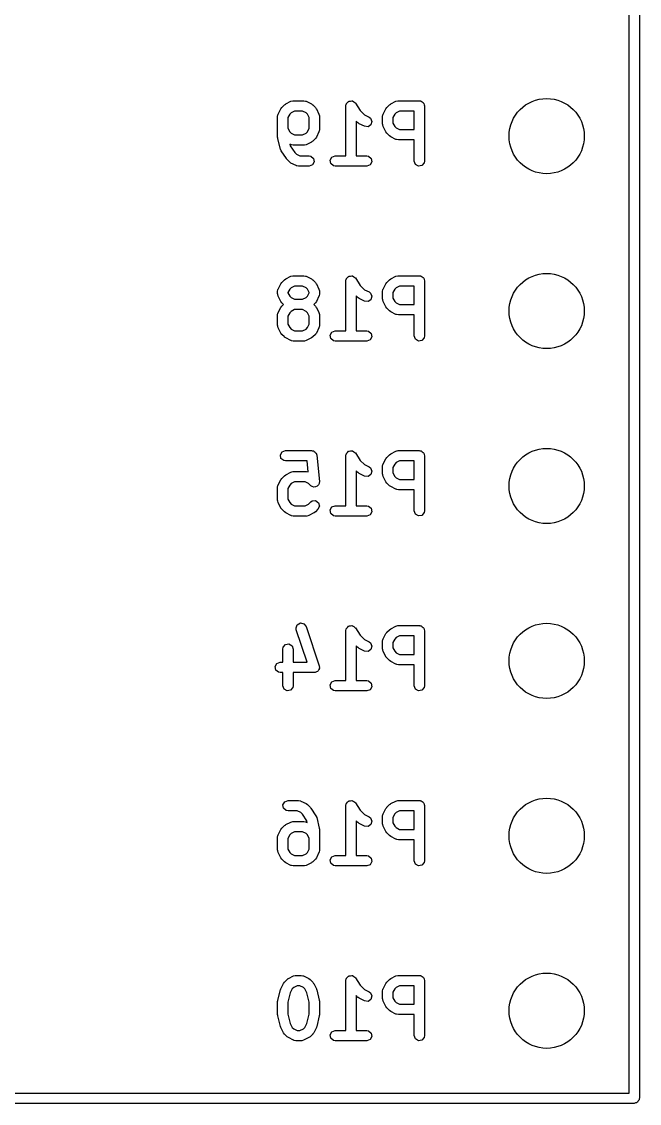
# Model space of a CAD drawing. Extents: x 191 to 317, y -162 to -60.
# Drawn here: x 254 to 262.96, y -93.41 to -77.7 of the extents above; entities that cross this region are included whole.
import ezdxf

# ---------------------------------------------------------------- set-up
doc = ezdxf.new("R2010")
doc.units = 0
doc.layers.add('BLACK', color=7, linetype='CONTINUOUS')

msp = doc.modelspace()

# ---------------------------------------------------------------- linework, layer by layer
at = {"layer": 'BLACK', "linetype": 'CONTINUOUS'}
for p, q in [((262.965, -60.3145), (262.965, -93.3345)), ((262.815, -93.2595), (262.815, -65.4695)), ((257.723, -79.0453), (257.761, -78.9691)), ((257.761, -78.9691), (257.775, -78.9511)), ((257.775, -78.9511), (257.776, -78.9496)), ((257.776, -78.9496), (257.814, -78.9115)), ((257.814, -78.9115), (257.832, -78.8986)), ((257.832, -78.8986), (257.833, -78.8975)), ((257.833, -78.8975), (257.909, -78.8594)), ((257.909, -78.8594), (257.934, -78.8519)), ((257.961, -79.0014), (257.911, -79.0262)), ((257.934, -78.8519), (257.939, -78.853)), ((257.939, -78.853), (257.943, -78.8514)), ((257.943, -78.8514), (258.095, -78.8514)), ((258.078, -79.0014), (257.961, -79.0014)), ((258.127, -79.0262), (258.078, -79.0014)), ((258.095, -78.8514), (258.121, -78.856)), ((258.121, -78.856), (258.124, -78.8588)), ((258.124, -78.8588), (258.129, -78.8594)), ((258.129, -78.8594), (258.205, -78.8975)), ((258.205, -78.8975), (258.223, -78.9108)), ((258.223, -78.9108), (258.224, -78.9115)), ((258.224, -78.9115), (258.263, -78.9496)), ((258.263, -78.9496), (258.275, -78.968)), ((258.275, -78.968), (258.277, -78.9691)), ((258.277, -78.9691), (258.315, -79.0453)), ((258.706, -78.9264), (258.71, -78.9008)), ((258.706, -79.6514), (258.706, -78.9264)), ((258.71, -78.9008), (258.713, -78.8975)), ((258.713, -78.8975), (258.714, -78.8932)), ((258.714, -78.8932), (258.729, -78.8782)), ((258.729, -78.8782), (258.743, -78.8615)), ((258.743, -78.8615), (258.748, -78.8607)), ((258.748, -78.8607), (258.751, -78.8578)), ((258.751, -78.8578), (258.773, -78.8564)), ((258.773, -78.8564), (258.794, -78.8526)), ((258.794, -78.8526), (258.798, -78.8547)), ((258.798, -78.8547), (258.802, -78.8545)), ((258.802, -78.8545), (258.82, -78.8673)), ((258.82, -78.8673), (258.838, -78.8782)), ((258.838, -78.8782), (258.84, -78.8823)), ((258.84, -78.8823), (258.843, -78.8848)), ((258.843, -78.8848), (258.915, -78.9929)), ((258.915, -78.9929), (258.978, -79.0553)), ((259.247, -79.0453), (259.285, -78.9691)), ((259.285, -78.9691), (259.299, -78.9511)), ((259.299, -78.9496), (259.337, -78.9115)), ((259.299, -78.9511), (259.299, -78.9496)), ((259.337, -78.9115), (259.356, -78.8986)), ((259.356, -78.8986), (259.357, -78.8975)), ((259.357, -78.8975), (259.433, -78.8594)), ((259.433, -78.8594), (259.458, -78.8519)), ((259.484, -79.0014), (259.435, -79.0262)), ((259.458, -78.8519), (259.462, -78.853)), ((259.462, -78.853), (259.467, -78.8514)), ((259.467, -78.8514), (259.771, -78.8514)), ((259.696, -79.0014), (259.484, -79.0014)), ((259.696, -79.2705), (259.696, -79.0014)), ((259.771, -78.8514), (259.781, -78.8532)), ((259.781, -78.8532), (259.784, -78.8526)), ((259.784, -78.8526), (259.787, -78.8542)), ((259.787, -78.8542), (259.797, -78.856)), ((259.797, -78.856), (259.812, -78.8685)), ((259.812, -78.8685), (259.829, -78.8782)), ((259.829, -78.8782), (259.831, -78.8846)), ((259.831, -78.8846), (259.836, -78.8889)), ((259.836, -78.8889), (259.84, -78.9081)), ((259.84, -78.9081), (259.846, -78.9264)), ((259.846, -78.9264), (259.846, -79.7264)), ((257.715, -79.0788), (257.72, -79.0532)), ((257.715, -79.3836), (257.715, -79.0788)), ((257.72, -79.0532), (257.723, -79.0497)), ((257.723, -79.0497), (257.723, -79.0453)), ((257.89, -79.0471), (257.865, -79.0965)), ((257.865, -79.0965), (257.865, -79.2516)), ((257.911, -79.0262), (257.89, -79.0471)), ((258.148, -79.0471), (258.127, -79.0262)), ((258.173, -79.0965), (258.148, -79.0471)), ((258.173, -79.2516), (258.173, -79.0965)), ((258.315, -79.0453), (258.322, -79.0702)), ((258.322, -79.0702), (258.321, -79.0746)), ((258.321, -79.0746), (258.323, -79.0788)), ((258.323, -79.0788), (258.323, -79.2693)), ((258.88, -79.1699), (258.856, -79.1456)), ((258.856, -79.1456), (258.856, -79.6514)), ((258.978, -79.0553), (259.043, -79.0879)), ((259.043, -79.0879), (259.064, -79.1034)), ((259.064, -79.1034), (259.084, -79.1505)), ((259.084, -79.1505), (259.07, -79.1997)), ((259.239, -79.0788), (259.244, -79.0532)), ((259.239, -79.1931), (259.239, -79.0788)), ((259.244, -79.0532), (259.247, -79.0497)), ((259.247, -79.0497), (259.247, -79.0453)), ((259.414, -79.0471), (259.389, -79.0965)), ((259.389, -79.0965), (259.389, -79.1754)), ((259.435, -79.0262), (259.414, -79.0471)), ((257.865, -79.2516), (257.89, -79.3011)), ((257.89, -79.3011), (257.911, -79.3219)), ((258.127, -79.3219), (258.148, -79.3011)), ((258.148, -79.3011), (258.173, -79.2516)), ((258.315, -79.3028), (258.277, -79.379)), ((258.318, -79.2949), (258.315, -79.2984)), ((258.315, -79.2984), (258.315, -79.3028)), ((258.323, -79.2693), (258.318, -79.2949)), ((258.882, -79.1706), (258.88, -79.1699)), ((258.9, -79.184), (258.882, -79.1706)), ((258.976, -79.2221), (258.9, -79.184)), ((259.027, -79.228), (258.976, -79.2221)), ((259.07, -79.1997), (259.027, -79.228)), ((259.241, -79.1973), (259.239, -79.1931)), ((259.24, -79.2017), (259.241, -79.1973)), ((259.247, -79.2266), (259.24, -79.2017)), ((259.285, -79.3028), (259.247, -79.2266)), ((259.286, -79.304), (259.285, -79.3028)), ((259.299, -79.3223), (259.286, -79.304)), ((259.389, -79.1754), (259.414, -79.2249)), ((259.414, -79.2249), (259.435, -79.2458)), ((259.435, -79.2458), (259.484, -79.2705)), ((259.484, -79.2705), (259.696, -79.2705)), ((257.717, -79.3868), (257.715, -79.3836)), ((257.718, -79.4018), (257.717, -79.3868)), ((257.756, -79.5542), (257.718, -79.4018)), ((257.911, -79.3219), (257.961, -79.3467)), ((257.961, -79.3467), (258.078, -79.3467)), ((258.078, -79.3467), (258.127, -79.3219)), ((258.205, -79.4507), (258.129, -79.4888)), ((258.206, -79.4495), (258.205, -79.4507)), ((258.224, -79.4366), (258.206, -79.4495)), ((258.263, -79.3985), (258.224, -79.4366)), ((258.277, -79.379), (258.263, -79.397)), ((258.263, -79.397), (258.263, -79.3985)), ((259.337, -79.3604), (259.299, -79.3223)), ((259.339, -79.3611), (259.337, -79.3604)), ((259.357, -79.3745), (259.339, -79.3611)), ((259.433, -79.4126), (259.357, -79.3745)), ((259.438, -79.4131), (259.433, -79.4126)), ((259.441, -79.416), (259.438, -79.4131)), ((259.467, -79.4205), (259.441, -79.416)), ((259.696, -79.4205), (259.467, -79.4205)), ((259.696, -79.7264), (259.696, -79.4205)), ((257.756, -79.5545), (257.756, -79.5542)), ((257.766, -79.5776), (257.756, -79.5545)), ((257.842, -79.6918), (257.766, -79.5776)), ((257.909, -79.4888), (257.892, -79.48)), ((257.892, -79.48), (257.898, -79.5052)), ((257.898, -79.5052), (257.963, -79.6025)), ((257.914, -79.4893), (257.909, -79.4888)), ((257.917, -79.4922), (257.914, -79.4893)), ((257.943, -79.4967), (257.917, -79.4922)), ((258.095, -79.4967), (257.943, -79.4967)), ((257.963, -79.6025), (257.987, -79.6267)), ((257.987, -79.6267), (258.037, -79.6514)), ((258.099, -79.4951), (258.095, -79.4967)), ((258.104, -79.4962), (258.099, -79.4951)), ((258.129, -79.4888), (258.104, -79.4962)), ((257.845, -79.6939), (257.842, -79.6918)), ((257.852, -79.7033), (257.845, -79.6939)), ((257.89, -79.7414), (257.852, -79.7033)), ((257.891, -79.7421), (257.89, -79.7414)), ((257.909, -79.7554), (257.891, -79.7421)), ((257.986, -79.7935), (257.909, -79.7554)), ((258.037, -79.6514), (258.171, -79.6514)), ((258.171, -79.6514), (258.197, -79.656)), ((258.22, -79.7839), (258.171, -79.8014)), ((258.197, -79.656), (258.236, -79.6889)), ((258.245, -79.7395), (258.22, -79.7839)), ((258.236, -79.6889), (258.245, -79.7395)), ((258.479, -79.7134), (258.504, -79.669)), ((258.487, -79.7639), (258.479, -79.7134)), ((258.527, -79.7969), (258.487, -79.7639)), ((258.504, -79.669), (258.552, -79.6514)), ((258.552, -79.6514), (258.706, -79.6514)), ((258.856, -79.6514), (259.01, -79.6514)), ((259.01, -79.6514), (259.035, -79.656)), ((259.058, -79.7839), (259.01, -79.8014)), ((259.035, -79.656), (259.074, -79.6889)), ((259.083, -79.7395), (259.058, -79.7839)), ((259.074, -79.6889), (259.083, -79.7395)), ((259.714, -79.7746), (259.696, -79.7264)), ((259.758, -79.8003), (259.714, -79.7746)), ((259.809, -79.7914), (259.758, -79.8003)), ((259.842, -79.7521), (259.809, -79.7914)), ((259.846, -79.7264), (259.842, -79.7521)), ((257.99, -79.794), (257.986, -79.7935)), ((257.993, -79.7969), (257.99, -79.794)), ((258.019, -79.8014), (257.993, -79.7969)), ((258.171, -79.8014), (258.019, -79.8014)), ((258.552, -79.8014), (258.527, -79.7969)), ((259.01, -79.8014), (258.552, -79.8014)), ((257.723, -81.5853), (257.761, -81.5091)), ((257.761, -81.5091), (257.775, -81.4911)), ((257.775, -81.4911), (257.776, -81.4896)), ((257.776, -81.4896), (257.814, -81.4515)), ((257.814, -81.4515), (257.832, -81.4386)), ((257.832, -81.4386), (257.833, -81.4375)), ((257.833, -81.4375), (257.909, -81.3994)), ((257.909, -81.3994), (257.934, -81.3919)), ((257.934, -81.3919), (257.939, -81.393)), ((257.939, -81.393), (257.943, -81.3914)), ((257.943, -81.3914), (258.095, -81.3914)), ((258.095, -81.3914), (258.121, -81.396)), ((258.121, -81.396), (258.124, -81.3988)), ((258.124, -81.3988), (258.129, -81.3994)), ((258.129, -81.3994), (258.205, -81.4375)), ((258.205, -81.4375), (258.223, -81.4508)), ((258.223, -81.4508), (258.224, -81.4515)), ((258.224, -81.4515), (258.263, -81.4896)), ((258.263, -81.4896), (258.275, -81.508)), ((258.275, -81.508), (258.277, -81.5091)), ((258.277, -81.5091), (258.315, -81.5853)), ((258.706, -81.4664), (258.71, -81.4408)), ((258.706, -82.1914), (258.706, -81.4664)), ((258.71, -81.4408), (258.713, -81.4375)), ((258.713, -81.4375), (258.714, -81.4332)), ((258.714, -81.4332), (258.729, -81.4182)), ((258.729, -81.4182), (258.743, -81.4015)), ((258.743, -81.4015), (258.748, -81.4007)), ((258.748, -81.4007), (258.751, -81.3978)), ((258.751, -81.3978), (258.773, -81.3964)), ((258.773, -81.3964), (258.794, -81.3926)), ((258.794, -81.3926), (258.798, -81.3947)), ((258.798, -81.3947), (258.802, -81.3945)), ((258.802, -81.3945), (258.82, -81.4073)), ((258.82, -81.4073), (258.838, -81.4182)), ((258.838, -81.4182), (258.84, -81.4223)), ((258.84, -81.4223), (258.843, -81.4248)), ((258.843, -81.4248), (258.915, -81.5329)), ((259.247, -81.5853), (259.285, -81.5091)), ((259.285, -81.5091), (259.299, -81.4911)), ((259.299, -81.4896), (259.337, -81.4515)), ((259.299, -81.4911), (259.299, -81.4896)), ((259.337, -81.4515), (259.356, -81.4386)), ((259.356, -81.4386), (259.357, -81.4375)), ((259.357, -81.4375), (259.433, -81.3994)), ((259.433, -81.3994), (259.458, -81.3919)), ((259.458, -81.3919), (259.462, -81.393)), ((259.462, -81.393), (259.467, -81.3914)), ((259.467, -81.3914), (259.771, -81.3914)), ((259.771, -81.3914), (259.781, -81.3932)), ((259.781, -81.3932), (259.784, -81.3926)), ((259.784, -81.3926), (259.787, -81.3942)), ((259.787, -81.3942), (259.797, -81.396)), ((259.797, -81.396), (259.812, -81.4085)), ((259.812, -81.4085), (259.829, -81.4182)), ((259.829, -81.4182), (259.831, -81.4246)), ((259.831, -81.4246), (259.836, -81.4289)), ((259.836, -81.4289), (259.84, -81.4481)), ((259.84, -81.4481), (259.846, -81.4664)), ((259.846, -81.4664), (259.846, -82.2664)), ((257.715, -81.6188), (257.72, -81.5932)), ((257.715, -81.6569), (257.715, -81.6188)), ((257.717, -81.6611), (257.715, -81.6569)), ((257.716, -81.6655), (257.717, -81.6611)), ((257.723, -81.6905), (257.716, -81.6655)), ((257.72, -81.5932), (257.723, -81.5897)), ((257.723, -81.5897), (257.723, -81.5853)), ((257.89, -81.5871), (257.865, -81.6365)), ((257.865, -81.6365), (257.865, -81.6392)), ((257.865, -81.6392), (257.89, -81.6887)), ((257.911, -81.5662), (257.89, -81.5871)), ((257.961, -81.5414), (257.911, -81.5662)), ((258.078, -81.5414), (257.961, -81.5414)), ((258.127, -81.5662), (258.078, -81.5414)), ((258.148, -81.5871), (258.127, -81.5662)), ((258.173, -81.6365), (258.148, -81.5871)), ((258.148, -81.6887), (258.173, -81.6392)), ((258.173, -81.6392), (258.173, -81.6365)), ((258.315, -81.5853), (258.322, -81.6102)), ((258.323, -81.6569), (258.318, -81.6826)), ((258.322, -81.6102), (258.321, -81.6146)), ((258.321, -81.6146), (258.323, -81.6188)), ((258.323, -81.6188), (258.323, -81.6569)), ((258.915, -81.5329), (258.978, -81.5953)), ((258.978, -81.5953), (259.043, -81.6279)), ((259.043, -81.6279), (259.064, -81.6434)), ((259.064, -81.6434), (259.084, -81.6905)), ((259.239, -81.6188), (259.244, -81.5932)), ((259.239, -81.7331), (259.239, -81.6188)), ((259.244, -81.5932), (259.247, -81.5897)), ((259.247, -81.5897), (259.247, -81.5853)), ((259.414, -81.5871), (259.389, -81.6365)), ((259.389, -81.6365), (259.389, -81.7154)), ((259.435, -81.5662), (259.414, -81.5871)), ((259.484, -81.5414), (259.435, -81.5662)), ((259.696, -81.5414), (259.484, -81.5414)), ((259.696, -81.8105), (259.696, -81.5414)), ((257.761, -81.7666), (257.723, -81.6905)), ((257.763, -81.7678), (257.761, -81.7666)), ((257.761, -81.8519), (257.775, -81.8339)), ((257.776, -81.7861), (257.763, -81.7678)), ((257.775, -81.8339), (257.776, -81.8325)), ((257.799, -81.8093), (257.776, -81.7861)), ((257.776, -81.8325), (257.799, -81.8093)), ((257.89, -81.6887), (257.911, -81.7096)), ((257.911, -81.7096), (257.961, -81.7343)), ((257.961, -81.7343), (258.078, -81.7343)), ((258.078, -81.7343), (258.127, -81.7096)), ((258.127, -81.7096), (258.148, -81.6887)), ((258.263, -81.7861), (258.239, -81.8093)), ((258.239, -81.8093), (258.263, -81.8325)), ((258.277, -81.7666), (258.263, -81.7847)), ((258.263, -81.7847), (258.263, -81.7861)), ((258.263, -81.8325), (258.275, -81.8508)), ((258.315, -81.6905), (258.277, -81.7666)), ((258.318, -81.6826), (258.315, -81.686)), ((258.315, -81.686), (258.315, -81.6905)), ((258.88, -81.7099), (258.856, -81.6856)), ((258.856, -81.6856), (258.856, -82.1914)), ((258.882, -81.7106), (258.88, -81.7099)), ((258.9, -81.724), (258.882, -81.7106)), ((258.976, -81.7621), (258.9, -81.724)), ((259.027, -81.768), (258.976, -81.7621)), ((259.07, -81.7397), (259.027, -81.768)), ((259.084, -81.6905), (259.07, -81.7397)), ((259.241, -81.7373), (259.239, -81.7331)), ((259.24, -81.7417), (259.241, -81.7373)), ((259.247, -81.7666), (259.24, -81.7417)), ((259.285, -81.8428), (259.247, -81.7666)), ((259.389, -81.7154), (259.414, -81.7649)), ((259.414, -81.7649), (259.435, -81.7858)), ((259.435, -81.7858), (259.484, -81.8105)), ((259.484, -81.8105), (259.696, -81.8105)), ((257.715, -81.9617), (257.72, -81.936)), ((257.715, -82.1141), (257.715, -81.9617)), ((257.72, -81.936), (257.723, -81.9326)), ((257.723, -81.9281), (257.761, -81.8519)), ((257.723, -81.9326), (257.723, -81.9281)), ((257.89, -81.9299), (257.865, -81.9794)), ((257.865, -81.9794), (257.865, -82.0964)), ((257.911, -81.909), (257.89, -81.9299)), ((257.961, -81.8843), (257.911, -81.909)), ((258.078, -81.8843), (257.961, -81.8843)), ((258.127, -81.909), (258.078, -81.8843)), ((258.148, -81.9299), (258.127, -81.909)), ((258.173, -81.9794), (258.148, -81.9299)), ((258.173, -82.0964), (258.173, -81.9794)), ((258.275, -81.8508), (258.277, -81.8519)), ((258.277, -81.8519), (258.315, -81.9281)), ((258.315, -81.9281), (258.322, -81.9531)), ((258.322, -81.9531), (258.321, -81.9575)), ((258.321, -81.9575), (258.323, -81.9617)), ((258.323, -81.9617), (258.323, -82.1141)), ((259.286, -81.844), (259.285, -81.8428)), ((259.299, -81.8623), (259.286, -81.844)), ((259.337, -81.9004), (259.299, -81.8623)), ((259.339, -81.9011), (259.337, -81.9004)), ((259.357, -81.9145), (259.339, -81.9011)), ((259.433, -81.9526), (259.357, -81.9145)), ((259.438, -81.9531), (259.433, -81.9526)), ((259.441, -81.956), (259.438, -81.9531)), ((259.467, -81.9605), (259.441, -81.956)), ((259.696, -81.9605), (259.467, -81.9605)), ((259.696, -82.2664), (259.696, -81.9605)), ((257.717, -82.1183), (257.715, -82.1141)), ((257.716, -82.1226), (257.717, -82.1183)), ((257.723, -82.1476), (257.716, -82.1226)), ((257.761, -82.2238), (257.723, -82.1476)), ((257.865, -82.0964), (257.89, -82.1458)), ((257.89, -82.1458), (257.911, -82.1667)), ((258.127, -82.1667), (258.148, -82.1458)), ((258.148, -82.1458), (258.173, -82.0964)), ((258.315, -82.1476), (258.277, -82.2238)), ((258.318, -82.1397), (258.315, -82.1431)), ((258.315, -82.1431), (258.315, -82.1476)), ((258.323, -82.1141), (258.318, -82.1397)), ((257.763, -82.2249), (257.761, -82.2238)), ((257.776, -82.2433), (257.763, -82.2249)), ((257.814, -82.2814), (257.776, -82.2433)), ((257.815, -82.2821), (257.814, -82.2814)), ((257.833, -82.2954), (257.815, -82.2821)), ((257.909, -82.3335), (257.833, -82.2954)), ((257.911, -82.1667), (257.961, -82.1914)), ((257.961, -82.1914), (258.078, -82.1914)), ((258.078, -82.1914), (258.127, -82.1667)), ((258.205, -82.2954), (258.129, -82.3335)), ((258.206, -82.2942), (258.205, -82.2954)), ((258.224, -82.2814), (258.206, -82.2942)), ((258.263, -82.2433), (258.224, -82.2814)), ((258.277, -82.2238), (258.263, -82.2418)), ((258.263, -82.2418), (258.263, -82.2433)), ((258.479, -82.2534), (258.504, -82.209)), ((258.487, -82.3039), (258.479, -82.2534)), ((258.527, -82.3369), (258.487, -82.3039)), ((258.504, -82.209), (258.552, -82.1914)), ((258.552, -82.1914), (258.706, -82.1914)), ((258.856, -82.1914), (259.01, -82.1914)), ((259.01, -82.1914), (259.035, -82.196)), ((259.035, -82.196), (259.074, -82.2289)), ((259.083, -82.2795), (259.058, -82.3239)), ((259.074, -82.2289), (259.083, -82.2795)), ((259.714, -82.3146), (259.696, -82.2664)), ((259.842, -82.2921), (259.809, -82.3314)), ((259.846, -82.2664), (259.842, -82.2921)), ((257.914, -82.334), (257.909, -82.3335)), ((257.917, -82.3369), (257.914, -82.334)), ((257.943, -82.3414), (257.917, -82.3369)), ((258.095, -82.3414), (257.943, -82.3414)), ((258.099, -82.3399), (258.095, -82.3414)), ((258.104, -82.3409), (258.099, -82.3399)), ((258.129, -82.3335), (258.104, -82.3409)), ((258.552, -82.3414), (258.527, -82.3369)), ((259.01, -82.3414), (258.552, -82.3414)), ((259.058, -82.3239), (259.01, -82.3414)), ((259.758, -82.3403), (259.714, -82.3146)), ((259.809, -82.3314), (259.758, -82.3403)), ((257.755, -83.9934), (257.78, -83.949)), ((257.764, -84.0439), (257.755, -83.9934)), ((257.78, -83.949), (257.829, -83.9314)), ((257.829, -83.9314), (258.21, -83.9314)), ((258.21, -83.9314), (258.213, -83.9321)), ((258.213, -83.9321), (258.215, -83.9316)), ((258.215, -83.9316), (258.218, -83.9329)), ((258.218, -83.9329), (258.235, -83.936)), ((258.235, -83.936), (258.247, -83.9462)), ((258.247, -83.9462), (258.262, -83.9527)), ((258.262, -83.9527), (258.266, -83.9622)), ((258.266, -83.9622), (258.274, -83.9689)), ((258.274, -83.9689), (258.277, -83.9846)), ((258.277, -83.9846), (258.284, -83.999)), ((258.284, -83.999), (258.322, -84.3799)), ((258.706, -84.0064), (258.71, -83.9808)), ((258.706, -84.7314), (258.706, -84.0064)), ((258.71, -83.9808), (258.713, -83.9775)), ((258.713, -83.9775), (258.714, -83.9732)), ((258.714, -83.9732), (258.729, -83.9582)), ((258.729, -83.9582), (258.743, -83.9415)), ((258.743, -83.9415), (258.748, -83.9407)), ((258.748, -83.9407), (258.751, -83.9378)), ((258.751, -83.9378), (258.773, -83.9364)), ((258.773, -83.9364), (258.794, -83.9326)), ((258.794, -83.9326), (258.798, -83.9347)), ((258.798, -83.9347), (258.802, -83.9345)), ((258.802, -83.9345), (258.82, -83.9473)), ((258.82, -83.9473), (258.838, -83.9582)), ((258.838, -83.9582), (258.84, -83.9623)), ((258.84, -83.9623), (258.843, -83.9648)), ((258.843, -83.9648), (258.915, -84.0729)), ((259.285, -84.0491), (259.299, -84.0311)), ((259.299, -84.0296), (259.337, -83.9915)), ((259.299, -84.0311), (259.299, -84.0296)), ((259.337, -83.9915), (259.356, -83.9786)), ((259.356, -83.9786), (259.357, -83.9775)), ((259.357, -83.9775), (259.433, -83.9394)), ((259.433, -83.9394), (259.458, -83.9319)), ((259.458, -83.9319), (259.462, -83.933)), ((259.462, -83.933), (259.467, -83.9314)), ((259.467, -83.9314), (259.771, -83.9314)), ((259.771, -83.9314), (259.781, -83.9332)), ((259.781, -83.9332), (259.784, -83.9326)), ((259.784, -83.9326), (259.787, -83.9342)), ((259.787, -83.9342), (259.797, -83.936)), ((259.797, -83.936), (259.812, -83.9485)), ((259.812, -83.9485), (259.829, -83.9582)), ((259.829, -83.9582), (259.831, -83.9646)), ((259.831, -83.9646), (259.836, -83.9689)), ((259.836, -83.9689), (259.84, -83.9881)), ((259.84, -83.9881), (259.846, -84.0064)), ((259.846, -84.0064), (259.846, -84.8064)), ((257.803, -84.0769), (257.764, -84.0439)), ((257.829, -84.0814), (257.803, -84.0769)), ((258.142, -84.0814), (257.829, -84.0814)), ((258.158, -84.2405), (258.142, -84.0814)), ((258.915, -84.0729), (258.978, -84.1353)), ((258.978, -84.1353), (259.043, -84.1679)), ((259.043, -84.1679), (259.064, -84.1834)), ((259.064, -84.1834), (259.084, -84.2305)), ((259.239, -84.1588), (259.244, -84.1332)), ((259.239, -84.2731), (259.239, -84.1588)), ((259.244, -84.1332), (259.247, -84.1297)), ((259.247, -84.1253), (259.285, -84.0491)), ((259.247, -84.1297), (259.247, -84.1253)), ((259.414, -84.1271), (259.389, -84.1765)), ((259.389, -84.1765), (259.389, -84.2554)), ((259.435, -84.1062), (259.414, -84.1271)), ((259.484, -84.0814), (259.435, -84.1062)), ((259.696, -84.0814), (259.484, -84.0814)), ((259.696, -84.3505), (259.696, -84.0814)), ((257.761, -84.3538), (257.775, -84.3358)), ((257.775, -84.3358), (257.776, -84.3344)), ((257.776, -84.3344), (257.814, -84.2963)), ((257.814, -84.2963), (257.832, -84.2834)), ((257.832, -84.2834), (257.833, -84.2822)), ((257.833, -84.2822), (257.909, -84.2441)), ((257.909, -84.2441), (257.934, -84.2367)), ((257.934, -84.2367), (257.939, -84.2377)), ((257.939, -84.2377), (257.943, -84.2362)), ((257.943, -84.2362), (258.133, -84.2362)), ((258.133, -84.2362), (258.158, -84.2405)), ((258.88, -84.2499), (258.856, -84.2256)), ((258.856, -84.2256), (258.856, -84.7314)), ((258.882, -84.2506), (258.88, -84.2499)), ((258.9, -84.264), (258.882, -84.2506)), ((258.976, -84.3021), (258.9, -84.264)), ((259.027, -84.308), (258.976, -84.3021)), ((259.07, -84.2797), (259.027, -84.308)), ((259.084, -84.2305), (259.07, -84.2797)), ((259.241, -84.2773), (259.239, -84.2731)), ((259.24, -84.2817), (259.241, -84.2773)), ((259.247, -84.3066), (259.24, -84.2817)), ((259.285, -84.3828), (259.247, -84.3066)), ((259.389, -84.2554), (259.414, -84.3049)), ((259.414, -84.3049), (259.435, -84.3258)), ((259.435, -84.3258), (259.484, -84.3505)), ((257.715, -84.4636), (257.72, -84.4379)), ((257.715, -84.6541), (257.715, -84.4636)), ((257.72, -84.4379), (257.723, -84.4345)), ((257.723, -84.43), (257.761, -84.3538)), ((257.723, -84.4345), (257.723, -84.43)), ((257.89, -84.4318), (257.865, -84.4813)), ((257.865, -84.4813), (257.865, -84.6364)), ((257.911, -84.4109), (257.89, -84.4318)), ((257.961, -84.3862), (257.911, -84.4109)), ((258.116, -84.3862), (257.961, -84.3862)), ((258.165, -84.4109), (258.116, -84.3862)), ((258.195, -84.4404), (258.165, -84.4109)), ((258.195, -84.4406), (258.195, -84.4404)), ((258.195, -84.4411), (258.195, -84.4406)), ((258.218, -84.4515), (258.195, -84.4411)), ((258.241, -84.4621), (258.218, -84.4515)), ((258.242, -84.462), (258.241, -84.4621)), ((258.266, -84.4554), (258.242, -84.4622)), ((258.242, -84.4622), (258.242, -84.462)), ((258.291, -84.4488), (258.266, -84.4554)), ((258.306, -84.4275), (258.291, -84.4483)), ((258.291, -84.4483), (258.291, -84.4484)), ((258.291, -84.4484), (258.291, -84.4488)), ((258.32, -84.4068), (258.306, -84.4275)), ((258.322, -84.3799), (258.32, -84.4059)), ((258.32, -84.4059), (258.32, -84.4063)), ((258.32, -84.4063), (258.32, -84.4068)), ((259.286, -84.384), (259.285, -84.3828)), ((259.299, -84.4023), (259.286, -84.384)), ((259.337, -84.4404), (259.299, -84.4023)), ((259.339, -84.4411), (259.337, -84.4404)), ((259.357, -84.4545), (259.339, -84.4411)), ((259.433, -84.4926), (259.357, -84.4545)), ((259.438, -84.4931), (259.433, -84.4926)), ((259.441, -84.496), (259.438, -84.4931)), ((259.467, -84.5005), (259.441, -84.496)), ((259.696, -84.5005), (259.467, -84.5005)), ((259.484, -84.3505), (259.696, -84.3505)), ((259.696, -84.8064), (259.696, -84.5005)), ((257.717, -84.6583), (257.715, -84.6541)), ((257.716, -84.6626), (257.717, -84.6583)), ((257.865, -84.6364), (257.89, -84.6858)), ((258.216, -84.6623), (258.267, -84.6578)), ((258.267, -84.6578), (258.309, -84.6872)), ((257.723, -84.6876), (257.716, -84.6626)), ((257.761, -84.7638), (257.723, -84.6876)), ((257.763, -84.7649), (257.761, -84.7638)), ((257.776, -84.7833), (257.763, -84.7649)), ((257.814, -84.8214), (257.776, -84.7833)), ((257.89, -84.6858), (257.911, -84.7067)), ((257.911, -84.7067), (257.961, -84.7314)), ((257.961, -84.7314), (258.116, -84.7314)), ((258.116, -84.7314), (258.165, -84.7067)), ((258.165, -84.7067), (258.195, -84.6772)), ((258.195, -84.6772), (258.216, -84.6623)), ((258.301, -84.7833), (258.263, -84.8214)), ((258.322, -84.7368), (258.301, -84.7833)), ((258.309, -84.6872), (258.322, -84.7368)), ((258.479, -84.7934), (258.504, -84.749)), ((258.487, -84.8439), (258.479, -84.7934)), ((258.504, -84.749), (258.552, -84.7314)), ((258.552, -84.7314), (258.706, -84.7314)), ((258.856, -84.7314), (259.01, -84.7314)), ((259.01, -84.7314), (259.035, -84.736)), ((259.035, -84.736), (259.074, -84.7689)), ((259.074, -84.7689), (259.083, -84.8195)), ((259.714, -84.8546), (259.696, -84.8064)), ((259.846, -84.8064), (259.842, -84.8321)), ((257.815, -84.8221), (257.814, -84.8214)), ((257.833, -84.8354), (257.815, -84.8221)), ((257.909, -84.8735), (257.833, -84.8354)), ((257.914, -84.874), (257.909, -84.8735)), ((257.917, -84.8769), (257.914, -84.874)), ((257.943, -84.8814), (257.917, -84.8769)), ((258.133, -84.8814), (257.943, -84.8814)), ((258.138, -84.8799), (258.133, -84.8814)), ((258.142, -84.8809), (258.138, -84.8799)), ((258.167, -84.8735), (258.142, -84.8809)), ((258.243, -84.8354), (258.167, -84.8735)), ((258.244, -84.8342), (258.243, -84.8354)), ((258.263, -84.8214), (258.244, -84.8342)), ((258.527, -84.8769), (258.487, -84.8439)), ((258.552, -84.8814), (258.527, -84.8769)), ((259.01, -84.8814), (258.552, -84.8814)), ((259.058, -84.8639), (259.01, -84.8814)), ((259.083, -84.8195), (259.058, -84.8639)), ((259.758, -84.8803), (259.714, -84.8546)), ((259.809, -84.8714), (259.758, -84.8803)), ((259.842, -84.8321), (259.809, -84.8714)), ((257.982, -86.5063), (258.001, -86.4586)), ((257.986, -86.5321), (257.982, -86.5063)), ((258.144, -87.0048), (257.986, -86.5321)), ((258.001, -86.4586), (258.046, -86.4342)), ((258.046, -86.4342), (258.096, -86.4444)), ((258.096, -86.4444), (258.128, -86.4846)), ((258.128, -86.4846), (258.319, -87.0561)), ((258.706, -86.5464), (258.71, -86.5208)), ((258.706, -87.2714), (258.706, -86.5464)), ((258.71, -86.5208), (258.713, -86.5175)), ((258.713, -86.5175), (258.714, -86.5132)), ((258.714, -86.5132), (258.729, -86.4982)), ((258.729, -86.4982), (258.743, -86.4815)), ((258.743, -86.4815), (258.748, -86.4807)), ((258.748, -86.4807), (258.751, -86.4778)), ((258.751, -86.4778), (258.773, -86.4764)), ((258.773, -86.4764), (258.794, -86.4726)), ((258.794, -86.4726), (258.798, -86.4747)), ((258.798, -86.4747), (258.802, -86.4745)), ((258.802, -86.4745), (258.82, -86.4873)), ((258.82, -86.4873), (258.838, -86.4982)), ((258.838, -86.4982), (258.84, -86.5023)), ((258.84, -86.5023), (258.843, -86.5048)), ((258.843, -86.5048), (258.915, -86.6129)), ((259.299, -86.5696), (259.337, -86.5315)), ((259.337, -86.5315), (259.356, -86.5186)), ((259.356, -86.5186), (259.357, -86.5175)), ((259.357, -86.5175), (259.433, -86.4794)), ((259.433, -86.4794), (259.458, -86.4719)), ((259.458, -86.4719), (259.462, -86.473)), ((259.462, -86.473), (259.467, -86.4714)), ((259.467, -86.4714), (259.771, -86.4714)), ((259.771, -86.4714), (259.781, -86.4732)), ((259.781, -86.4732), (259.784, -86.4726)), ((259.784, -86.4726), (259.787, -86.4742)), ((259.787, -86.4742), (259.797, -86.476)), ((259.797, -86.476), (259.812, -86.4885)), ((259.812, -86.4885), (259.829, -86.4982)), ((259.829, -86.4982), (259.831, -86.5046)), ((259.831, -86.5046), (259.836, -86.5089)), ((259.836, -86.5089), (259.84, -86.5281)), ((259.84, -86.5281), (259.846, -86.5464)), ((259.846, -86.5464), (259.846, -87.3464)), ((258.915, -86.6129), (258.978, -86.6753)), ((258.978, -86.6753), (259.043, -86.7079)), ((259.239, -86.6988), (259.244, -86.6732)), ((259.239, -86.8131), (259.239, -86.6988)), ((259.244, -86.6732), (259.247, -86.6697)), ((259.247, -86.6653), (259.285, -86.5891)), ((259.247, -86.6697), (259.247, -86.6653)), ((259.285, -86.5891), (259.299, -86.5711)), ((259.299, -86.5711), (259.299, -86.5696)), ((259.414, -86.6671), (259.389, -86.7165)), ((259.435, -86.6462), (259.414, -86.6671)), ((259.484, -86.6214), (259.435, -86.6462)), ((259.696, -86.6214), (259.484, -86.6214)), ((259.696, -86.8905), (259.696, -86.6214)), ((257.792, -86.8131), (257.796, -86.7875)), ((257.792, -87.0048), (257.792, -86.8131)), ((257.796, -86.7875), (257.829, -86.7482)), ((257.829, -86.7482), (257.88, -86.7392)), ((257.88, -86.7392), (257.924, -86.7649)), ((257.924, -86.7649), (257.942, -86.8131)), ((257.942, -86.8131), (257.942, -87.0048)), ((258.88, -86.7899), (258.856, -86.7656)), ((258.856, -86.7656), (258.856, -87.2714)), ((258.882, -86.7906), (258.88, -86.7899)), ((258.9, -86.804), (258.882, -86.7906)), ((258.976, -86.8421), (258.9, -86.804)), ((259.027, -86.848), (258.976, -86.8421)), ((259.07, -86.8197), (259.027, -86.848)), ((259.043, -86.7079), (259.064, -86.7234)), ((259.064, -86.7234), (259.084, -86.7705)), ((259.084, -86.7705), (259.07, -86.8197)), ((259.241, -86.8173), (259.239, -86.8131)), ((259.24, -86.8217), (259.241, -86.8173)), ((259.247, -86.8466), (259.24, -86.8217)), ((259.285, -86.9228), (259.247, -86.8466)), ((259.389, -86.7165), (259.389, -86.7954)), ((259.389, -86.7954), (259.414, -86.8449)), ((259.414, -86.8449), (259.435, -86.8658)), ((257.704, -87.0223), (257.752, -87.0048)), ((257.752, -87.0048), (257.792, -87.0048)), ((257.942, -87.0048), (258.144, -87.0048)), ((259.286, -86.924), (259.285, -86.9228)), ((259.299, -86.9423), (259.286, -86.924)), ((259.337, -86.9804), (259.299, -86.9423)), ((259.339, -86.9811), (259.337, -86.9804)), ((259.357, -86.9945), (259.339, -86.9811)), ((259.433, -87.0326), (259.357, -86.9945)), ((259.435, -86.8658), (259.484, -86.8905)), ((259.484, -86.8905), (259.696, -86.8905)), ((257.679, -87.0667), (257.704, -87.0223)), ((257.687, -87.1173), (257.679, -87.0667)), ((257.727, -87.1502), (257.687, -87.1173)), ((257.752, -87.1548), (257.727, -87.1502)), ((257.792, -87.1548), (257.752, -87.1548)), ((257.792, -87.3464), (257.792, -87.1548)), ((258.248, -87.1548), (257.942, -87.1548)), ((257.942, -87.1548), (257.942, -87.3464)), ((258.253, -87.1528), (258.248, -87.1548)), ((258.259, -87.154), (258.253, -87.1528)), ((258.277, -87.1442), (258.259, -87.154)), ((258.296, -87.1372), (258.277, -87.1442)), ((258.299, -87.1323), (258.296, -87.1372)), ((258.304, -87.1295), (258.299, -87.1323)), ((258.311, -87.1105), (258.304, -87.1295)), ((258.321, -87.0928), (258.311, -87.1105)), ((258.319, -87.0561), (258.323, -87.0818)), ((258.323, -87.0818), (258.32, -87.0871)), ((258.32, -87.0871), (258.321, -87.0928)), ((259.438, -87.0331), (259.433, -87.0326)), ((259.441, -87.036), (259.438, -87.0331)), ((259.467, -87.0405), (259.441, -87.036)), ((259.696, -87.0405), (259.467, -87.0405)), ((259.696, -87.3464), (259.696, -87.0405)), ((258.479, -87.3334), (258.504, -87.289)), ((258.504, -87.289), (258.552, -87.2714)), ((258.552, -87.2714), (258.706, -87.2714)), ((258.856, -87.2714), (259.01, -87.2714)), ((259.01, -87.2714), (259.035, -87.276)), ((259.035, -87.276), (259.074, -87.3089)), ((259.074, -87.3089), (259.083, -87.3595)), ((257.809, -87.3946), (257.792, -87.3464)), ((257.854, -87.4203), (257.809, -87.3946)), ((257.904, -87.4114), (257.854, -87.4203)), ((257.937, -87.3721), (257.904, -87.4114)), ((257.942, -87.3464), (257.937, -87.3721)), ((258.487, -87.3839), (258.479, -87.3334)), ((258.527, -87.4169), (258.487, -87.3839)), ((258.552, -87.4214), (258.527, -87.4169)), ((259.01, -87.4214), (258.552, -87.4214)), ((259.058, -87.4039), (259.01, -87.4214)), ((259.083, -87.3595), (259.058, -87.4039)), ((259.714, -87.3946), (259.696, -87.3464)), ((259.758, -87.4203), (259.714, -87.3946)), ((259.809, -87.4114), (259.758, -87.4203)), ((259.842, -87.3721), (259.809, -87.4114)), ((259.846, -87.3464), (259.842, -87.3721)), ((257.793, -89.0734), (257.818, -89.029)), ((257.818, -89.029), (257.867, -89.0114)), ((257.867, -89.0114), (258.019, -89.0114)), ((258.019, -89.0114), (258.045, -89.016)), ((258.045, -89.016), (258.048, -89.0188)), ((258.048, -89.0188), (258.053, -89.0194)), ((258.053, -89.0194), (258.129, -89.0575)), ((258.129, -89.0575), (258.147, -89.0708)), ((258.71, -89.0608), (258.713, -89.0575)), ((258.713, -89.0575), (258.714, -89.0532)), ((258.714, -89.0532), (258.729, -89.0382)), ((258.729, -89.0382), (258.743, -89.0215)), ((258.743, -89.0215), (258.748, -89.0207)), ((258.748, -89.0207), (258.751, -89.0178)), ((258.751, -89.0178), (258.773, -89.0164)), ((258.773, -89.0164), (258.794, -89.0126)), ((258.794, -89.0126), (258.798, -89.0147)), ((258.798, -89.0147), (258.802, -89.0145)), ((258.802, -89.0145), (258.82, -89.0273)), ((258.82, -89.0273), (258.838, -89.0382)), ((258.838, -89.0382), (258.84, -89.0423)), ((258.84, -89.0423), (258.843, -89.0448)), ((258.843, -89.0448), (258.915, -89.1529)), ((259.337, -89.0715), (259.356, -89.0586)), ((259.356, -89.0586), (259.357, -89.0575)), ((259.357, -89.0575), (259.433, -89.0194)), ((259.433, -89.0194), (259.458, -89.0119)), ((259.458, -89.0119), (259.462, -89.013)), ((259.462, -89.013), (259.467, -89.0114)), ((259.467, -89.0114), (259.771, -89.0114)), ((259.771, -89.0114), (259.781, -89.0132)), ((259.781, -89.0132), (259.784, -89.0126)), ((259.784, -89.0126), (259.787, -89.0142)), ((259.787, -89.0142), (259.797, -89.016)), ((259.797, -89.016), (259.812, -89.0285)), ((259.812, -89.0285), (259.829, -89.0382)), ((259.829, -89.0382), (259.831, -89.0446)), ((259.831, -89.0446), (259.836, -89.0489)), ((259.836, -89.0489), (259.84, -89.0681)), ((257.802, -89.1239), (257.793, -89.0734)), ((257.841, -89.1569), (257.802, -89.1239)), ((257.867, -89.1614), (257.841, -89.1569)), ((258.001, -89.1614), (257.867, -89.1614)), ((258.051, -89.1862), (258.001, -89.1614)), ((258.075, -89.2104), (258.051, -89.1862)), ((258.14, -89.3077), (258.075, -89.2104)), ((258.147, -89.0708), (258.148, -89.0715)), ((258.148, -89.0715), (258.186, -89.1096)), ((258.186, -89.1096), (258.193, -89.119)), ((258.193, -89.119), (258.196, -89.121)), ((258.196, -89.121), (258.272, -89.2353)), ((258.706, -89.0864), (258.71, -89.0608)), ((258.706, -89.8114), (258.706, -89.0864)), ((258.915, -89.1529), (258.978, -89.2153)), ((258.978, -89.2153), (259.043, -89.2479)), ((259.239, -89.2388), (259.244, -89.2132)), ((259.244, -89.2132), (259.247, -89.2097)), ((259.247, -89.2053), (259.285, -89.1291)), ((259.247, -89.2097), (259.247, -89.2053)), ((259.285, -89.1291), (259.299, -89.1111)), ((259.299, -89.1096), (259.337, -89.0715)), ((259.299, -89.1111), (259.299, -89.1096)), ((259.414, -89.2071), (259.389, -89.2565)), ((259.435, -89.1862), (259.414, -89.2071)), ((259.484, -89.1614), (259.435, -89.1862)), ((259.696, -89.1614), (259.484, -89.1614)), ((259.696, -89.4305), (259.696, -89.1614)), ((259.84, -89.0681), (259.846, -89.0864)), ((259.846, -89.0864), (259.846, -89.8864)), ((257.814, -89.3763), (257.832, -89.3634)), ((257.832, -89.3634), (257.833, -89.3622)), ((257.833, -89.3622), (257.909, -89.3241)), ((257.909, -89.3241), (257.934, -89.3167)), ((257.934, -89.3167), (257.939, -89.3177)), ((257.939, -89.3177), (257.943, -89.3162)), ((257.943, -89.3162), (258.095, -89.3162)), ((258.095, -89.3162), (258.121, -89.3207)), ((258.121, -89.3207), (258.124, -89.3236)), ((258.124, -89.3236), (258.129, -89.3241)), ((258.129, -89.3241), (258.146, -89.3328)), ((258.146, -89.3328), (258.14, -89.3077)), ((258.272, -89.2353), (258.282, -89.2584)), ((258.282, -89.2584), (258.282, -89.2587)), ((258.282, -89.2587), (258.32, -89.4111)), ((258.88, -89.3299), (258.856, -89.3056)), ((258.856, -89.3056), (258.856, -89.8114)), ((258.882, -89.3306), (258.88, -89.3299)), ((258.9, -89.344), (258.882, -89.3306)), ((258.976, -89.3821), (258.9, -89.344)), ((259.07, -89.3597), (259.027, -89.388)), ((259.043, -89.2479), (259.064, -89.2634)), ((259.064, -89.2634), (259.084, -89.3105)), ((259.084, -89.3105), (259.07, -89.3597)), ((259.239, -89.3531), (259.239, -89.2388)), ((259.241, -89.3573), (259.239, -89.3531)), ((259.24, -89.3617), (259.241, -89.3573)), ((259.247, -89.3866), (259.24, -89.3617)), ((259.389, -89.2565), (259.389, -89.3354)), ((259.389, -89.3354), (259.414, -89.3849)), ((257.715, -89.5436), (257.72, -89.5179)), ((257.72, -89.5179), (257.723, -89.5145)), ((257.723, -89.51), (257.761, -89.4338)), ((257.723, -89.5145), (257.723, -89.51)), ((257.761, -89.4338), (257.775, -89.4158)), ((257.775, -89.4158), (257.776, -89.4144)), ((257.776, -89.4144), (257.814, -89.3763)), ((257.89, -89.5118), (257.865, -89.5613)), ((257.911, -89.4909), (257.89, -89.5118)), ((257.961, -89.4662), (257.911, -89.4909)), ((258.078, -89.4662), (257.961, -89.4662)), ((258.127, -89.4909), (258.078, -89.4662)), ((258.148, -89.5118), (258.127, -89.4909)), ((258.173, -89.5613), (258.148, -89.5118)), ((258.32, -89.4111), (258.321, -89.426)), ((258.321, -89.426), (258.323, -89.4293)), ((258.323, -89.4293), (258.323, -89.7341)), ((259.027, -89.388), (258.976, -89.3821)), ((259.285, -89.4628), (259.247, -89.3866)), ((259.286, -89.464), (259.285, -89.4628)), ((259.299, -89.4823), (259.286, -89.464)), ((259.337, -89.5204), (259.299, -89.4823)), ((259.339, -89.5211), (259.337, -89.5204)), ((259.357, -89.5345), (259.339, -89.5211)), ((259.414, -89.3849), (259.435, -89.4058)), ((259.435, -89.4058), (259.484, -89.4305)), ((259.484, -89.4305), (259.696, -89.4305)), ((257.715, -89.7341), (257.715, -89.5436)), ((257.865, -89.5613), (257.865, -89.7164)), ((258.173, -89.7164), (258.173, -89.5613)), ((259.433, -89.5726), (259.357, -89.5345)), ((259.438, -89.5731), (259.433, -89.5726)), ((259.441, -89.576), (259.438, -89.5731)), ((259.467, -89.5805), (259.441, -89.576)), ((259.696, -89.5805), (259.467, -89.5805)), ((259.696, -89.8864), (259.696, -89.5805)), ((257.717, -89.7383), (257.715, -89.7341)), ((257.716, -89.7426), (257.717, -89.7383)), ((257.723, -89.7676), (257.716, -89.7426)), ((257.761, -89.8438), (257.723, -89.7676)), ((257.763, -89.8449), (257.761, -89.8438)), ((257.776, -89.8633), (257.763, -89.8449)), ((257.865, -89.7164), (257.89, -89.7658)), ((257.89, -89.7658), (257.911, -89.7867)), ((257.911, -89.7867), (257.961, -89.8114)), ((257.961, -89.8114), (258.078, -89.8114)), ((258.078, -89.8114), (258.127, -89.7867)), ((258.127, -89.7867), (258.148, -89.7658)), ((258.148, -89.7658), (258.173, -89.7164)), ((258.277, -89.8438), (258.263, -89.8618)), ((258.315, -89.7676), (258.277, -89.8438)), ((258.318, -89.7597), (258.315, -89.7631)), ((258.315, -89.7631), (258.315, -89.7676)), ((258.323, -89.7341), (258.318, -89.7597)), ((258.479, -89.8734), (258.504, -89.829)), ((258.504, -89.829), (258.552, -89.8114)), ((258.552, -89.8114), (258.706, -89.8114)), ((258.856, -89.8114), (259.01, -89.8114)), ((259.01, -89.8114), (259.035, -89.816)), ((259.035, -89.816), (259.074, -89.8489)), ((257.814, -89.9014), (257.776, -89.8633)), ((257.815, -89.9021), (257.814, -89.9014)), ((257.833, -89.9154), (257.815, -89.9021)), ((257.909, -89.9535), (257.833, -89.9154)), ((257.914, -89.954), (257.909, -89.9535)), ((257.917, -89.9569), (257.914, -89.954)), ((257.943, -89.9614), (257.917, -89.9569)), ((258.095, -89.9614), (257.943, -89.9614)), ((258.099, -89.9599), (258.095, -89.9614)), ((258.104, -89.9609), (258.099, -89.9599)), ((258.129, -89.9535), (258.104, -89.9609)), ((258.205, -89.9154), (258.129, -89.9535)), ((258.206, -89.9142), (258.205, -89.9154)), ((258.224, -89.9014), (258.206, -89.9142)), ((258.263, -89.8633), (258.224, -89.9014)), ((258.263, -89.8618), (258.263, -89.8633)), ((258.487, -89.9239), (258.479, -89.8734)), ((258.527, -89.9569), (258.487, -89.9239)), ((258.552, -89.9614), (258.527, -89.9569)), ((259.01, -89.9614), (258.552, -89.9614)), ((259.058, -89.9439), (259.01, -89.9614)), ((259.083, -89.8995), (259.058, -89.9439)), ((259.074, -89.8489), (259.083, -89.8995)), ((259.714, -89.9346), (259.696, -89.8864)), ((259.758, -89.9603), (259.714, -89.9346)), ((259.809, -89.9514), (259.758, -89.9603)), ((259.842, -89.9121), (259.809, -89.9514)), ((259.846, -89.8864), (259.842, -89.9121)), ((257.871, -91.5975), (257.947, -91.5594)), ((257.947, -91.5594), (257.972, -91.5519)), ((257.972, -91.5519), (257.977, -91.553)), ((257.977, -91.553), (257.981, -91.5514)), ((257.981, -91.5514), (258.057, -91.5514)), ((258.057, -91.5514), (258.083, -91.556)), ((258.083, -91.556), (258.086, -91.5588)), ((258.086, -91.5588), (258.091, -91.5594)), ((258.091, -91.5594), (258.167, -91.5975)), ((258.729, -91.5782), (258.743, -91.5615)), ((258.743, -91.5615), (258.748, -91.5607)), ((258.748, -91.5607), (258.751, -91.5578)), ((258.751, -91.5578), (258.773, -91.5564)), ((258.773, -91.5564), (258.794, -91.5526)), ((258.794, -91.5526), (258.798, -91.5547)), ((258.798, -91.5547), (258.802, -91.5545)), ((258.802, -91.5545), (258.82, -91.5673)), ((258.82, -91.5673), (258.838, -91.5782)), ((259.357, -91.5975), (259.433, -91.5594)), ((259.433, -91.5594), (259.458, -91.5519)), ((259.458, -91.5519), (259.462, -91.553)), ((259.462, -91.553), (259.467, -91.5514)), ((259.467, -91.5514), (259.771, -91.5514)), ((259.771, -91.5514), (259.781, -91.5532)), ((259.781, -91.5532), (259.784, -91.5526)), ((259.784, -91.5526), (259.787, -91.5542)), ((259.787, -91.5542), (259.797, -91.556)), ((259.797, -91.556), (259.812, -91.5685)), ((259.812, -91.5685), (259.829, -91.5782)), ((257.761, -91.7453), (257.8, -91.6691)), ((257.8, -91.6691), (257.813, -91.6511)), ((257.813, -91.6511), (257.814, -91.6496)), ((257.814, -91.6496), (257.852, -91.6115)), ((257.852, -91.6115), (257.87, -91.5986)), ((257.87, -91.5986), (257.871, -91.5975)), ((257.949, -91.7262), (257.928, -91.7471)), ((257.999, -91.7014), (257.949, -91.7262)), ((258.039, -91.7014), (257.999, -91.7014)), ((258.089, -91.7262), (258.039, -91.7014)), ((258.11, -91.7471), (258.089, -91.7262)), ((258.167, -91.5975), (258.185, -91.6108)), ((258.185, -91.6108), (258.186, -91.6115)), ((258.186, -91.6115), (258.224, -91.6496)), ((258.224, -91.6496), (258.237, -91.668)), ((258.237, -91.668), (258.239, -91.6691)), ((258.239, -91.6691), (258.277, -91.7453)), ((258.706, -91.6264), (258.71, -91.6008)), ((258.706, -92.3514), (258.706, -91.6264)), ((258.71, -91.6008), (258.713, -91.5975)), ((258.713, -91.5975), (258.714, -91.5932)), ((258.714, -91.5932), (258.729, -91.5782)), ((258.838, -91.5782), (258.84, -91.5823)), ((258.84, -91.5823), (258.843, -91.5848)), ((258.843, -91.5848), (258.915, -91.6929)), ((258.915, -91.6929), (258.978, -91.7553)), ((259.247, -91.7453), (259.285, -91.6691)), ((259.285, -91.6691), (259.299, -91.6511)), ((259.299, -91.6496), (259.337, -91.6115)), ((259.299, -91.6511), (259.299, -91.6496)), ((259.337, -91.6115), (259.356, -91.5986)), ((259.356, -91.5986), (259.357, -91.5975)), ((259.435, -91.7262), (259.414, -91.7471)), ((259.484, -91.7014), (259.435, -91.7262)), ((259.696, -91.7014), (259.484, -91.7014)), ((259.696, -91.9705), (259.696, -91.7014)), ((259.829, -91.5782), (259.831, -91.5846)), ((259.831, -91.5846), (259.836, -91.5889)), ((259.836, -91.5889), (259.84, -91.6081)), ((259.84, -91.6081), (259.846, -91.6264)), ((259.846, -91.6264), (259.846, -92.4264)), ((257.718, -91.913), (257.756, -91.7606)), ((257.756, -91.7606), (257.761, -91.7488)), ((257.761, -91.7488), (257.761, -91.7453)), ((257.899, -91.805), (257.865, -91.9404)), ((257.928, -91.7471), (257.899, -91.805)), ((258.139, -91.805), (258.11, -91.7471)), ((258.173, -91.9404), (258.139, -91.805)), ((258.277, -91.7453), (258.28, -91.7577)), ((258.28, -91.7577), (258.282, -91.7606)), ((258.282, -91.7606), (258.32, -91.913)), ((258.88, -91.8699), (258.856, -91.8456)), ((258.856, -91.8456), (258.856, -92.3514)), ((258.882, -91.8706), (258.88, -91.8699)), ((258.9, -91.884), (258.882, -91.8706)), ((258.976, -91.9221), (258.9, -91.884)), ((258.978, -91.7553), (259.043, -91.7879)), ((259.043, -91.7879), (259.064, -91.8034)), ((259.064, -91.8034), (259.084, -91.8505)), ((259.084, -91.8505), (259.07, -91.8997)), ((259.239, -91.7788), (259.244, -91.7532)), ((259.239, -91.8931), (259.239, -91.7788)), ((259.244, -91.7532), (259.247, -91.7497)), ((259.247, -91.7497), (259.247, -91.7453)), ((259.414, -91.7471), (259.389, -91.7965)), ((259.389, -91.7965), (259.389, -91.8754)), ((259.389, -91.8754), (259.414, -91.9249)), ((257.715, -91.9312), (257.718, -91.9165)), ((257.715, -92.1217), (257.715, -91.9312)), ((257.718, -91.9165), (257.718, -91.913)), ((257.865, -91.9404), (257.865, -92.1124)), ((258.173, -92.1124), (258.173, -91.9404)), ((258.32, -91.913), (258.321, -91.9279)), ((258.321, -91.9279), (258.323, -91.9312)), ((258.323, -91.9312), (258.323, -92.1217)), ((259.027, -91.928), (258.976, -91.9221)), ((259.07, -91.8997), (259.027, -91.928)), ((259.241, -91.8973), (259.239, -91.8931)), ((259.24, -91.9017), (259.241, -91.8973)), ((259.247, -91.9266), (259.24, -91.9017)), ((259.285, -92.0028), (259.247, -91.9266)), ((259.286, -92.004), (259.285, -92.0028)), ((259.299, -92.0223), (259.286, -92.004)), ((259.337, -92.0604), (259.299, -92.0223)), ((259.414, -91.9249), (259.435, -91.9458)), ((259.435, -91.9458), (259.484, -91.9705)), ((259.484, -91.9705), (259.696, -91.9705)), ((257.717, -92.1249), (257.715, -92.1217)), ((257.718, -92.1399), (257.717, -92.1249)), ((257.756, -92.2922), (257.718, -92.1399)), ((257.865, -92.1124), (257.899, -92.2479)), ((258.139, -92.2479), (258.173, -92.1124)), ((258.32, -92.1399), (258.282, -92.2922)), ((258.323, -92.1217), (258.32, -92.1364)), ((258.32, -92.1364), (258.32, -92.1399)), ((259.339, -92.0611), (259.337, -92.0604)), ((259.357, -92.0745), (259.339, -92.0611)), ((259.433, -92.1126), (259.357, -92.0745)), ((259.438, -92.1131), (259.433, -92.1126)), ((259.441, -92.116), (259.438, -92.1131)), ((259.467, -92.1205), (259.441, -92.116)), ((259.696, -92.1205), (259.467, -92.1205)), ((259.696, -92.4264), (259.696, -92.1205)), ((257.758, -92.2952), (257.756, -92.2922)), ((257.761, -92.3076), (257.758, -92.2952)), ((257.8, -92.3838), (257.761, -92.3076)), ((257.899, -92.2479), (257.928, -92.3058)), ((257.928, -92.3058), (257.949, -92.3267)), ((257.949, -92.3267), (257.999, -92.3514)), ((257.999, -92.3514), (258.039, -92.3514)), ((258.039, -92.3514), (258.089, -92.3267)), ((258.089, -92.3267), (258.11, -92.3058)), ((258.11, -92.3058), (258.139, -92.2479)), ((258.277, -92.3076), (258.239, -92.3838)), ((258.282, -92.2922), (258.277, -92.3041)), ((258.277, -92.3041), (258.277, -92.3076)), ((258.504, -92.369), (258.552, -92.3514)), ((258.552, -92.3514), (258.706, -92.3514)), ((258.856, -92.3514), (259.01, -92.3514)), ((259.01, -92.3514), (259.035, -92.356)), ((259.035, -92.356), (259.074, -92.3889)), ((257.801, -92.3849), (257.8, -92.3838)), ((257.814, -92.4033), (257.801, -92.3849)), ((257.852, -92.4414), (257.814, -92.4033)), ((257.853, -92.4421), (257.852, -92.4414)), ((257.871, -92.4554), (257.853, -92.4421)), ((257.947, -92.4935), (257.871, -92.4554)), ((257.952, -92.494), (257.947, -92.4935)), ((257.955, -92.4969), (257.952, -92.494)), ((257.981, -92.5014), (257.955, -92.4969)), ((258.057, -92.5014), (257.981, -92.5014)), ((258.061, -92.4999), (258.057, -92.5014)), ((258.066, -92.5009), (258.061, -92.4999)), ((258.091, -92.4935), (258.066, -92.5009)), ((258.167, -92.4554), (258.091, -92.4935)), ((258.168, -92.4542), (258.167, -92.4554)), ((258.186, -92.4414), (258.168, -92.4542)), ((258.224, -92.4033), (258.186, -92.4414)), ((258.225, -92.4018), (258.224, -92.4033)), ((258.239, -92.3838), (258.225, -92.4018)), ((258.479, -92.4134), (258.504, -92.369)), ((258.487, -92.4639), (258.479, -92.4134)), ((258.527, -92.4969), (258.487, -92.4639)), ((258.552, -92.5014), (258.527, -92.4969)), ((259.01, -92.5014), (258.552, -92.5014)), ((259.058, -92.4839), (259.01, -92.5014)), ((259.083, -92.4395), (259.058, -92.4839)), ((259.074, -92.3889), (259.083, -92.4395)), ((259.714, -92.4746), (259.696, -92.4264)), ((259.758, -92.5003), (259.714, -92.4746)), ((259.809, -92.4914), (259.758, -92.5003)), ((259.842, -92.4521), (259.809, -92.4914)), ((259.846, -92.4264), (259.842, -92.4521)), ((245.185, -93.2595), (262.815, -93.2595)), ((262.89, -93.4095), (245.11, -93.4095)), ((262.908, -93.4029), (262.89, -93.4095)), ((262.928, -93.3995), (262.908, -93.4029)), ((262.932, -93.3943), (262.928, -93.3995)), ((262.938, -93.392), (262.932, -93.3943)), ((262.948, -93.3751), (262.938, -93.392)), ((262.96, -93.3602), (262.948, -93.3751)), ((262.962, -93.3504), (262.96, -93.3602)), ((262.964, -93.3476), (262.962, -93.3504)), ((262.965, -93.3345), (262.963, -93.3443)), ((262.963, -93.3443), (262.964, -93.3476))]:
    msp.add_line(p, q, dxfattribs=at)
at = {"layer": 'BLACK'}
for centre in [(261.62, -79.3645), (261.62, -81.9045), (261.62, -84.4445), (261.62, -86.9845), (261.62, -89.5245), (261.62, -92.0645)]:
    msp.add_circle(centre, 0.5461, dxfattribs=at)

doc.saveas('drawing.dxf')
